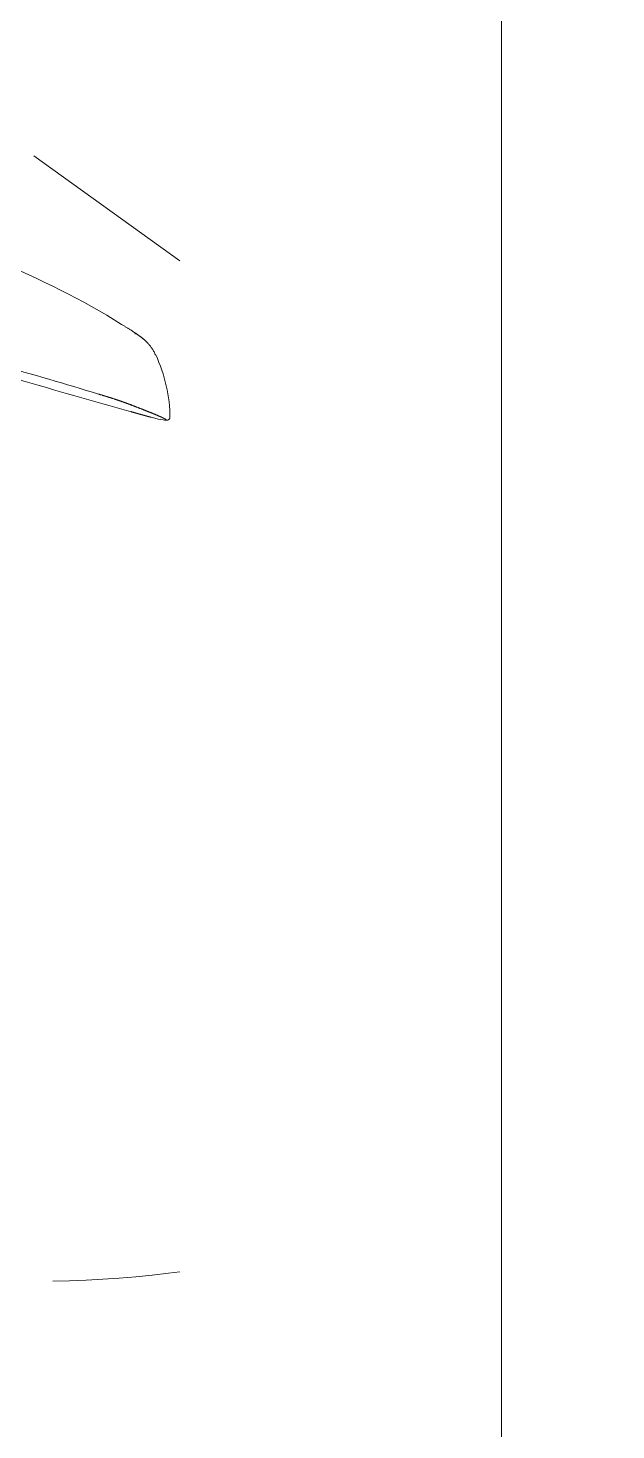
# Model space of a CAD drawing. Extents: x -1073 to 35213, y -1180 to 6950.
# Drawn here: x 32595.7 to 32653.1, y 557.8 to 694.6 of the extents above; entities that cross this region are included whole.
import ezdxf
from ezdxf.xclip import XClip

# ---------------------------------------------------------------- set-up
doc = ezdxf.new("R2010")
doc.units = 0
doc.header["$LTSCALE"] = 25
doc.header["$XCLIPFRAME"] = 0
doc.layers.get('0').update_dxf_attribs({"color": 9, "lineweight": 9})
doc.layers.add('04', color=9, linetype='Continuous', lineweight=9)
doc.layers.add('06D', color=9, linetype='Continuous', lineweight=9)

# ---------------------------------------------------------------- blocks, each defined once
blk = doc.blocks.new('p-araba-polo')
for p, q in [((1.2557, 0.8419), (1.8967, 1.7338)), ((1.2434, -0.7769), (1.8845, -1.6687))]:
    blk.add_line(p, q)
at = {"flags": 128}
blk.add_lwpolyline([(1.5137, 0.9707), (1.5136, 0.9695), (1.5134, 0.9681)], dxfattribs=at)
at = {"extrusion": (0, 0, -1)}
blk.add_arc((-1.2557, 0.8419), 1.0984, 125.7081, 179.024, dxfattribs=at)
blk.add_arc((1.2434, -0.7769), 1.0984, 305.7081, 359.024)
for points, degree in [([(1.4499, 0.9609), (1.4693, 0.9696), (1.4905, 0.9751), (1.5118, 0.9747)], 3), ([(1.5119, 0.9747), (1.5141, 0.9734), (1.5135, 0.972), (1.5137, 0.9707)], 3), ([(1.4496, 0.9605), (1.4386, 0.9555), (1.4345, 0.9495), (1.4302, 0.9441), (1.4257, 0.9363), (1.4202, 0.9276)], 5), ([(1.45, 0.961), (1.4499, 0.9609), (1.4497, 0.9608), (1.4496, 0.9605)], 3), ([(1.4496, 0.9605), (1.4497, 0.9607), (1.4498, 0.9608), (1.4498, 0.9609), (1.4499, 0.9609), (1.45, 0.961)], 5), ([(1.5119, 0.9689), (1.5104, 0.9659), (1.5088, 0.9621), (1.5069, 0.9577), (1.505, 0.9529), (1.5031, 0.948), (1.5011, 0.9429), (1.4991, 0.9376)], 7), ([(1.5134, 0.9681), (1.5131, 0.9657), (1.5123, 0.9616), (1.5108, 0.9563)], 3), ([(1.5119, 0.9689), (1.5119, 0.9689), (1.5119, 0.9689), (1.512, 0.9689), (1.512, 0.9689), (1.512, 0.9689)], 5), ([(1.512, 0.9689), (1.512, 0.9689), (1.512, 0.9689), (1.512, 0.9689), (1.5119, 0.9689), (1.5119, 0.9689), (1.5119, 0.9689), (1.5119, 0.9689)], 7), ([(1.5126, 0.9702), (1.5125, 0.97), (1.5124, 0.9698), (1.5123, 0.9697), (1.5122, 0.9695), (1.5121, 0.9693), (1.5121, 0.9691), (1.512, 0.9689)], 7), ([(1.512, 0.9689), (1.5121, 0.9691), (1.5121, 0.9693), (1.5122, 0.9695), (1.5123, 0.9697), (1.5124, 0.9699), (1.5125, 0.97), (1.5126, 0.9702)], 7), ([(1.5126, 0.9702), (1.5129, 0.9708), (1.5132, 0.9712), (1.5134, 0.9714), (1.5136, 0.9714), (1.5137, 0.9712), (1.5137, 0.9707), (1.5136, 0.97)], 7), ([(1.5108, 0.9561), (1.5101, 0.9537), (1.5094, 0.9511), (1.5087, 0.9484), (1.5079, 0.9456), (1.5071, 0.9428), (1.5063, 0.9399), (1.5054, 0.9369)], 7), ([(1.4295, 0.9406), (1.4295, 0.9407), (1.4296, 0.9408), (1.4297, 0.9409)], 3), ([(1.4296, 0.9409), (1.4296, 0.9408), (1.4295, 0.9407), (1.4295, 0.9406)], 3), ([(1.5054, 0.937), (1.4952, 0.9003), (1.4846, 0.8634), (1.474, 0.8265)], 3), ([(1.4882, 0.9052), (1.4901, 0.9113), (1.4914, 0.9158), (1.4931, 0.9211), (1.495, 0.9267), (1.4964, 0.9304), (1.4978, 0.9343), (1.4991, 0.9376)], 7), ([(1.4991, 0.9376), (1.499, 0.9372), (1.4986, 0.9368), (1.4981, 0.9366)], 3), ([(1.4984, 0.9396), (1.4984, 0.9396), (1.4984, 0.9396), (1.4984, 0.9396), (1.4984, 0.9396), (1.4984, 0.9396)], 5), ([(1.4988, 0.937), (1.4989, 0.9372), (1.499, 0.9374), (1.4991, 0.9376)], 3), ([(1.5054, 0.9369), (1.5055, 0.937), (1.5053, 0.9371), (1.5048, 0.9369)], 3), ([(1.3581, 0.8058), (1.3759, 0.8479), (1.3959, 0.8891), (1.4202, 0.9276)], 3), ([(1.4202, 0.9276), (1.4202, 0.9277), (1.4203, 0.9277), (1.4203, 0.9278)], 3), ([(1.4203, 0.9278), (1.4203, 0.9278), (1.4202, 0.9277), (1.4202, 0.9277), (1.4202, 0.9277), (1.4202, 0.9276)], 5), ([(1.4882, 0.9052), (1.4785, 0.8731), (1.4689, 0.8405), (1.4597, 0.8079)], 3), ([(1.4882, 0.9052), (1.4882, 0.9052), (1.4882, 0.9052), (1.4882, 0.9052)], 3), ([(1.4882, 0.9052), (1.4882, 0.9052), (1.4882, 0.9052), (1.4882, 0.9052)], 3)]:
    blk.add_open_spline(points, degree=degree)
for points, knots in [([(1.4494, 0.9597), (1.4494, 0.9597), (1.4494, 0.9597), (1.4494, 0.9597), (1.4494, 0.9597), (1.4494, 0.9597), (1.4494, 0.9597)], [0, 0, 0, 0, 1, 1, 1, 1.000001, 1.000001, 1.000001, 1.000001]), ([(1.4495, 0.9602), (1.4495, 0.9602), (1.4495, 0.9602), (1.4495, 0.9602), (1.4495, 0.9602), (1.4495, 0.9602), (1.4495, 0.9602)], [0, 0, 0, 0, 1, 1, 1, 1, 1, 1, 1]), ([(1.4495, 0.9599), (1.4495, 0.9599), (1.4495, 0.9599), (1.4495, 0.9599), (1.4495, 0.9599), (1.4495, 0.9599), (1.4495, 0.9599)], [0, 0, 0, 0, 1, 1, 1, 1.000001, 1.000001, 1.000001, 1.000001]), ([(1.4495, 0.9599), (1.4495, 0.9599), (1.4495, 0.9599), (1.4495, 0.9599), (1.4495, 0.9599), (1.4495, 0.9599), (1.4495, 0.9599)], [0, 0, 0, 0, 1, 1, 1, 1.000001, 1.000001, 1.000001, 1.000001]), ([(1.4495, 0.9603), (1.4495, 0.9603), (1.4495, 0.9603), (1.4495, 0.9603), (1.4495, 0.9603), (1.4495, 0.9603), (1.4495, 0.9603)], [0, 0, 0, 0, 1, 1, 1, 1, 1, 1, 1]), ([(1.4497, 0.9607), (1.4497, 0.9607), (1.4497, 0.9607), (1.4497, 0.9607), (1.4497, 0.9607), (1.4497, 0.9607), (1.4497, 0.9607)], [0, 0, 0, 0, 1, 1, 1, 1.000001, 1.000001, 1.000001, 1.000001])]:
    blk.add_open_spline(points, degree=3, knots=knots)

msp = doc.modelspace()

# ---------------------------------------------------------------- linework, layer by layer
at = {"layer": '06D'}
msp.add_lwpolyline([(32391.9, 847.5), (32641.9, 847.5), (32641.9, 347.5), (32391.9, 347.5)], close=True, dxfattribs=at)

# ---------------------------------------------------------------- block references
at = {"layer": '04'}
ref = msp.add_blockref('p-araba-polo', (32512.08, 807.74), dxfattribs=dict(at, xscale=100, yscale=100, zscale=100, rotation=270))
XClip(ref).set_block_clipping_path([(-0.0924763951, -0.9835002962), (4.0650970395, 0.9845199444)])
ref = msp.add_blockref('p-araba-polo', (32774.63, 807.74), dxfattribs=dict(at, xscale=100, yscale=100, zscale=100, rotation=270))
XClip(ref).set_block_clipping_path([(-0.0924763951, -0.9835002962), (4.0650970395, 0.9845199444)])

doc.saveas('drawing.dxf')
